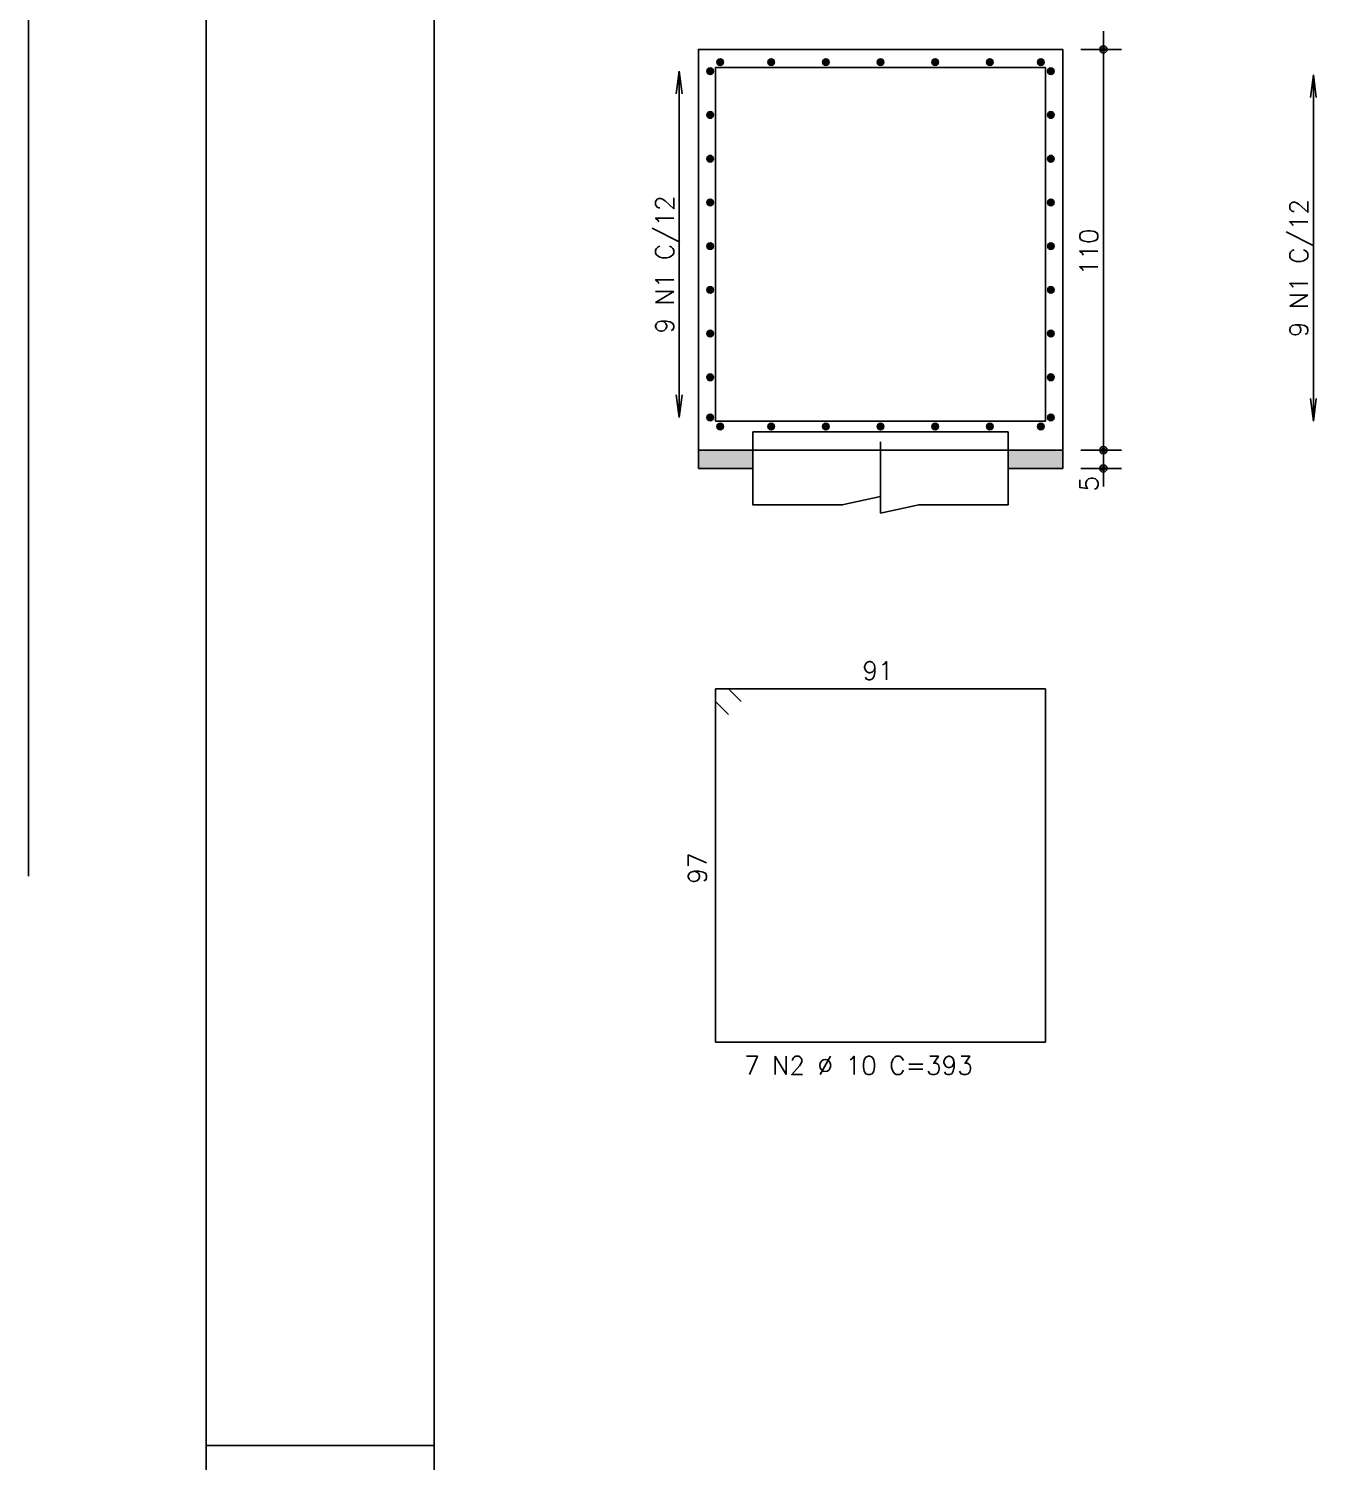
# Model space of a CAD drawing. Extents: x -37 to 86, y -2 to 60.
# Drawn here: x -36.75 to -22.56, y 29.02 to 44.75 of the extents above; entities that cross this region are included whole.
import ezdxf

# ---------------------------------------------------------------- set-up
doc = ezdxf.new("R2010")
doc.units = 0
doc.header["$MEASUREMENT"] = 0
doc.linetypes.add('ESTILO_TQS_0003', pattern=[1.25, 0.6, -0.3, 0.05, -0.3])
doc.linetypes.add('HIDDEN', pattern=[0.375, 0.25, -0.125])
doc.layers.get('Defpoints').update_dxf_attribs({"linetype": 'CONTINUOUS'})
for name, color, linetype in [('ARQ_FOLHA', 7, 'CONTINUOUS'), ('PENA_01', 1, 'CONTINUOUS'), ('PENA_02', 2, 'CONTINUOUS'), ('PENA_03', 3, 'CONTINUOUS'), ('PENA_05', 5, 'CONTINUOUS'), ('PENA_11', 252, 'CONTINUOUS'), ('PENA_12', 9, 'CONTINUOUS')]:
    doc.layers.add(name, color=color, linetype=linetype)
doc.styles.get("Standard").update_dxf_attribs({"font": 'ROMANS.SHX'})

msp = doc.modelspace()

# ---------------------------------------------------------------- linework, layer by layer
at = {"layer": 'ARQ_FOLHA', "color": 1}
msp.add_line((-32.3, 29.2), (-34.8, 29.2), dxfattribs=at)
for points in [[(-34.8, -0.5), (84.1, -0.5), (84.1, 58.9), (-34.8, 58.9)], [(-32.3, 0.5), (83.1, 0.5), (83.1, 57.9), (-32.3, 57.9)]]:
    msp.add_lwpolyline(points, close=True, dxfattribs=at)
at = {"layer": 'Defpoints', "color": 8, "linetype": 'HIDDEN', "ltscale": 100}
msp.add_lwpolyline([(-36.75, 60.45), (-36.75, -2.05), (86.05, -2.05), (86.05, 60.45)], close=True, dxfattribs=at)
at = {"layer": 'PENA_01', "linetype": 'Continuous'}
for p, q in [((-24.951, 39.925), (-24.951, 44.725)), ((-25.198, 44.525), (-24.751, 44.525)), ((-29.608, 40.485), (-29.608, 44.285)), ((-22.646, 40.445), (-22.646, 44.245)), ((-24.951, 39.725), (-24.951, 40.325)), ((-25.198, 40.125), (-24.751, 40.125)), ((-25.198, 40.125), (-24.751, 40.125)), ((-25.198, 39.925), (-24.751, 39.925))]:
    msp.add_line(p, q, dxfattribs=at)
at = {"layer": 'PENA_02', "linetype": 'Continuous'}
for p, q in [((-29.608, 44.285), (-29.64, 44.037)), ((-29.608, 44.285), (-29.575, 44.037)), ((-22.646, 44.245), (-22.679, 43.997)), ((-22.646, 44.245), (-22.614, 43.997)), ((-29.608, 40.485), (-29.64, 40.732)), ((-29.608, 40.485), (-29.575, 40.732)), ((-22.646, 40.445), (-22.679, 40.692)), ((-22.646, 40.445), (-22.614, 40.692))]:
    msp.add_line(p, q, dxfattribs=at)
for points in [[(-29.398, 39.925), (-28.798, 39.925), (-28.798, 40.125), (-29.398, 40.125), (-29.398, 39.925)], [(-25.398, 39.925), (-25.998, 39.925), (-25.998, 40.125), (-25.398, 40.125), (-25.398, 39.925)]]:
    msp.add_lwpolyline(points, dxfattribs=at)
for centre, radius in [((-24.951, 44.525), 0.04), ((-24.951, 44.525), 0.02), ((-24.951, 40.125), 0.04), ((-24.951, 40.125), 0.04), ((-24.951, 40.125), 0.02), ((-24.951, 40.125), 0.02), ((-24.951, 39.925), 0.04), ((-24.951, 39.925), 0.02)]:
    msp.add_circle(centre, radius, dxfattribs=at)
at = {"layer": 'PENA_03', "linetype": 'Continuous'}
for p, q in [((-25.398, 44.525), (-25.398, 44.525)), ((-29.158, 44.385), (-29.158, 44.385)), ((-25.638, 44.385), (-25.638, 44.385)), ((-29.268, 44.285), (-29.268, 44.285)), ((-29.268, 40.485), (-29.268, 40.485)), ((-25.398, 40.125), (-25.398, 40.125)), ((-25.398, 40.125), (-25.398, 40.125)), ((-25.398, 39.925), (-25.398, 39.925))]:
    msp.add_line(p, q, dxfattribs=at)
for points in [[(-29.398, 40.125), (-25.398, 40.125), (-25.398, 44.525), (-29.398, 44.525), (-29.398, 40.125)], [(-28.798, 40.125), (-28.798, 40.325), (-25.998, 40.325), (-25.998, 40.125)], [(-25.998, 40.125), (-25.998, 39.525), (-26.978, 39.525), (-27.398, 39.435), (-27.398, 39.615), (-27.818, 39.525), (-28.798, 39.525), (-28.798, 40.125)]]:
    msp.add_lwpolyline(points, dxfattribs=at)
for centre in [(-29.158, 44.385), (-28.598, 44.385), (-27.998, 44.385), (-27.398, 44.385), (-26.798, 44.385), (-26.198, 44.385), (-25.638, 44.385), (-29.268, 44.285), (-25.528, 44.285), (-29.268, 43.805), (-25.528, 43.805), (-29.268, 43.325), (-25.528, 43.325), (-29.268, 42.845), (-25.528, 42.845), (-29.268, 42.365), (-25.528, 42.365), (-29.268, 41.885), (-25.528, 41.885), (-29.268, 41.405), (-25.528, 41.405), (-29.268, 40.925), (-25.528, 40.925), (-29.268, 40.485), (-25.528, 40.485), (-29.158, 40.385), (-28.598, 40.385), (-27.998, 40.385), (-27.398, 40.385), (-26.798, 40.385), (-26.198, 40.385), (-25.638, 40.385)]:
    msp.add_circle(centre, 0.0365, dxfattribs=at)
for points in [[(-29.122, 44.385), (-29.176, 44.416), (-29.193, 44.397)], [(-29.122, 44.385), (-29.193, 44.397), (-29.193, 44.372)], [(-29.122, 44.385), (-29.193, 44.372), (-29.176, 44.353)], [(-29.122, 44.385), (-29.152, 44.42), (-29.176, 44.416)], [(-29.122, 44.385), (-29.176, 44.353), (-29.152, 44.349)], [(-29.122, 44.385), (-29.13, 44.408), (-29.152, 44.42)], [(-29.122, 44.385), (-29.152, 44.349), (-29.13, 44.361)], [(-29.122, 44.385), (-29.13, 44.361), (-29.122, 44.385)], [(-28.562, 44.385), (-28.616, 44.416), (-28.633, 44.397)], [(-28.562, 44.385), (-28.633, 44.397), (-28.633, 44.372)], [(-28.562, 44.385), (-28.633, 44.372), (-28.616, 44.353)], [(-28.562, 44.385), (-28.592, 44.42), (-28.616, 44.416)], [(-28.562, 44.385), (-28.616, 44.353), (-28.592, 44.349)], [(-28.562, 44.385), (-28.57, 44.408), (-28.592, 44.42)], [(-28.562, 44.385), (-28.592, 44.349), (-28.57, 44.361)], [(-28.562, 44.385), (-28.57, 44.361), (-28.562, 44.385)], [(-27.962, 44.385), (-28.016, 44.416), (-28.033, 44.397)], [(-27.962, 44.385), (-28.033, 44.397), (-28.033, 44.372)], [(-27.962, 44.385), (-28.033, 44.372), (-28.016, 44.353)], [(-27.962, 44.385), (-27.992, 44.42), (-28.016, 44.416)], [(-27.962, 44.385), (-28.016, 44.353), (-27.992, 44.349)], [(-27.962, 44.385), (-27.97, 44.408), (-27.992, 44.42)], [(-27.962, 44.385), (-27.992, 44.349), (-27.97, 44.361)], [(-27.962, 44.385), (-27.97, 44.361), (-27.962, 44.385)], [(-27.362, 44.385), (-27.416, 44.416), (-27.433, 44.397)], [(-27.362, 44.385), (-27.433, 44.397), (-27.433, 44.372)], [(-27.362, 44.385), (-27.433, 44.372), (-27.416, 44.353)], [(-27.362, 44.385), (-27.392, 44.42), (-27.416, 44.416)], [(-27.362, 44.385), (-27.416, 44.353), (-27.392, 44.349)], [(-27.362, 44.385), (-27.37, 44.408), (-27.392, 44.42)], [(-27.362, 44.385), (-27.392, 44.349), (-27.37, 44.361)], [(-27.362, 44.385), (-27.37, 44.361), (-27.362, 44.385)], [(-26.762, 44.385), (-26.816, 44.416), (-26.833, 44.397)], [(-26.762, 44.385), (-26.833, 44.397), (-26.833, 44.372)], [(-26.762, 44.385), (-26.833, 44.372), (-26.816, 44.353)], [(-26.762, 44.385), (-26.792, 44.42), (-26.816, 44.416)], [(-26.762, 44.385), (-26.816, 44.353), (-26.792, 44.349)], [(-26.762, 44.385), (-26.77, 44.408), (-26.792, 44.42)], [(-26.762, 44.385), (-26.792, 44.349), (-26.77, 44.361)], [(-26.762, 44.385), (-26.77, 44.361), (-26.762, 44.385)], [(-26.162, 44.385), (-26.216, 44.416), (-26.233, 44.397)], [(-26.162, 44.385), (-26.233, 44.397), (-26.233, 44.372)], [(-26.162, 44.385), (-26.233, 44.372), (-26.216, 44.353)], [(-26.162, 44.385), (-26.192, 44.42), (-26.216, 44.416)], [(-26.162, 44.385), (-26.216, 44.353), (-26.192, 44.349)], [(-26.162, 44.385), (-26.17, 44.408), (-26.192, 44.42)], [(-26.162, 44.385), (-26.192, 44.349), (-26.17, 44.361)], [(-26.162, 44.385), (-26.17, 44.361), (-26.162, 44.385)], [(-25.602, 44.385), (-25.656, 44.416), (-25.673, 44.397)], [(-25.602, 44.385), (-25.673, 44.397), (-25.673, 44.372)], [(-25.602, 44.385), (-25.673, 44.372), (-25.656, 44.353)], [(-25.602, 44.385), (-25.632, 44.42), (-25.656, 44.416)], [(-25.602, 44.385), (-25.656, 44.353), (-25.632, 44.349)], [(-25.602, 44.385), (-25.61, 44.408), (-25.632, 44.42)], [(-25.602, 44.385), (-25.632, 44.349), (-25.61, 44.361)], [(-25.602, 44.385), (-25.61, 44.361), (-25.602, 44.385)], [(-29.232, 44.285), (-29.286, 44.316), (-29.303, 44.297)], [(-29.232, 44.285), (-29.303, 44.297), (-29.303, 44.272)], [(-29.232, 44.285), (-29.303, 44.272), (-29.286, 44.253)], [(-29.232, 44.285), (-29.262, 44.32), (-29.286, 44.316)], [(-29.232, 44.285), (-29.286, 44.253), (-29.262, 44.249)], [(-29.232, 44.285), (-29.24, 44.308), (-29.262, 44.32)], [(-29.232, 44.285), (-29.262, 44.249), (-29.24, 44.261)], [(-29.232, 44.285), (-29.24, 44.261), (-29.232, 44.285)], [(-25.492, 44.285), (-25.546, 44.316), (-25.563, 44.297)], [(-25.492, 44.285), (-25.563, 44.297), (-25.563, 44.272)], [(-25.492, 44.285), (-25.563, 44.272), (-25.546, 44.253)], [(-25.492, 44.285), (-25.522, 44.32), (-25.546, 44.316)], [(-25.492, 44.285), (-25.546, 44.253), (-25.522, 44.249)], [(-25.492, 44.285), (-25.5, 44.308), (-25.522, 44.32)], [(-25.492, 44.285), (-25.522, 44.249), (-25.5, 44.261)], [(-25.492, 44.285), (-25.5, 44.261), (-25.492, 44.285)], [(-29.232, 43.805), (-29.286, 43.836), (-29.303, 43.817)], [(-29.232, 43.805), (-29.303, 43.817), (-29.303, 43.792)], [(-29.232, 43.805), (-29.303, 43.792), (-29.286, 43.773)], [(-29.232, 43.805), (-29.262, 43.84), (-29.286, 43.836)], [(-29.232, 43.805), (-29.286, 43.773), (-29.262, 43.769)], [(-29.232, 43.805), (-29.24, 43.828), (-29.262, 43.84)], [(-29.232, 43.805), (-29.262, 43.769), (-29.24, 43.781)], [(-29.232, 43.805), (-29.24, 43.781), (-29.232, 43.805)], [(-25.492, 43.805), (-25.546, 43.836), (-25.563, 43.817)], [(-25.492, 43.805), (-25.563, 43.817), (-25.563, 43.792)], [(-25.492, 43.805), (-25.563, 43.792), (-25.546, 43.773)], [(-25.492, 43.805), (-25.522, 43.84), (-25.546, 43.836)], [(-25.492, 43.805), (-25.546, 43.773), (-25.522, 43.769)], [(-25.492, 43.805), (-25.5, 43.828), (-25.522, 43.84)], [(-25.492, 43.805), (-25.522, 43.769), (-25.5, 43.781)], [(-25.492, 43.805), (-25.5, 43.781), (-25.492, 43.805)], [(-29.232, 43.325), (-29.286, 43.356), (-29.303, 43.337)], [(-29.232, 43.325), (-29.303, 43.337), (-29.303, 43.312)], [(-29.232, 43.325), (-29.303, 43.312), (-29.286, 43.293)], [(-29.232, 43.325), (-29.262, 43.36), (-29.286, 43.356)], [(-29.232, 43.325), (-29.286, 43.293), (-29.262, 43.289)], [(-29.232, 43.325), (-29.24, 43.348), (-29.262, 43.36)], [(-29.232, 43.325), (-29.262, 43.289), (-29.24, 43.301)], [(-29.232, 43.325), (-29.24, 43.301), (-29.232, 43.325)], [(-25.492, 43.325), (-25.546, 43.356), (-25.563, 43.337)], [(-25.492, 43.325), (-25.563, 43.337), (-25.563, 43.312)], [(-25.492, 43.325), (-25.563, 43.312), (-25.546, 43.293)], [(-25.492, 43.325), (-25.522, 43.36), (-25.546, 43.356)], [(-25.492, 43.325), (-25.546, 43.293), (-25.522, 43.289)], [(-25.492, 43.325), (-25.5, 43.348), (-25.522, 43.36)], [(-25.492, 43.325), (-25.522, 43.289), (-25.5, 43.301)], [(-25.492, 43.325), (-25.5, 43.301), (-25.492, 43.325)], [(-29.232, 42.845), (-29.286, 42.876), (-29.303, 42.857)], [(-29.232, 42.845), (-29.303, 42.857), (-29.303, 42.832)], [(-29.232, 42.845), (-29.303, 42.832), (-29.286, 42.813)], [(-29.232, 42.845), (-29.262, 42.88), (-29.286, 42.876)], [(-29.232, 42.845), (-29.286, 42.813), (-29.262, 42.809)], [(-29.232, 42.845), (-29.24, 42.868), (-29.262, 42.88)], [(-29.232, 42.845), (-29.262, 42.809), (-29.24, 42.821)], [(-29.232, 42.845), (-29.24, 42.821), (-29.232, 42.845)], [(-25.492, 42.845), (-25.546, 42.876), (-25.563, 42.857)], [(-25.492, 42.845), (-25.563, 42.857), (-25.563, 42.832)], [(-25.492, 42.845), (-25.563, 42.832), (-25.546, 42.813)], [(-25.492, 42.845), (-25.522, 42.88), (-25.546, 42.876)], [(-25.492, 42.845), (-25.546, 42.813), (-25.522, 42.809)], [(-25.492, 42.845), (-25.5, 42.868), (-25.522, 42.88)], [(-25.492, 42.845), (-25.522, 42.809), (-25.5, 42.821)], [(-25.492, 42.845), (-25.5, 42.821), (-25.492, 42.845)], [(-29.232, 42.365), (-29.286, 42.396), (-29.303, 42.377)], [(-29.232, 42.365), (-29.303, 42.377), (-29.303, 42.352)], [(-29.232, 42.365), (-29.303, 42.352), (-29.286, 42.333)], [(-29.232, 42.365), (-29.262, 42.4), (-29.286, 42.396)], [(-29.232, 42.365), (-29.286, 42.333), (-29.262, 42.329)], [(-29.232, 42.365), (-29.24, 42.388), (-29.262, 42.4)], [(-29.232, 42.365), (-29.262, 42.329), (-29.24, 42.341)], [(-29.232, 42.365), (-29.24, 42.341), (-29.232, 42.365)], [(-25.492, 42.365), (-25.546, 42.396), (-25.563, 42.377)], [(-25.492, 42.365), (-25.563, 42.377), (-25.563, 42.352)], [(-25.492, 42.365), (-25.563, 42.352), (-25.546, 42.333)], [(-25.492, 42.365), (-25.522, 42.4), (-25.546, 42.396)], [(-25.492, 42.365), (-25.546, 42.333), (-25.522, 42.329)], [(-25.492, 42.365), (-25.5, 42.388), (-25.522, 42.4)], [(-25.492, 42.365), (-25.522, 42.329), (-25.5, 42.341)], [(-25.492, 42.365), (-25.5, 42.341), (-25.492, 42.365)], [(-29.232, 41.885), (-29.286, 41.916), (-29.303, 41.897)], [(-29.232, 41.885), (-29.303, 41.897), (-29.303, 41.872)], [(-29.232, 41.885), (-29.303, 41.872), (-29.286, 41.853)], [(-29.232, 41.885), (-29.262, 41.92), (-29.286, 41.916)], [(-29.232, 41.885), (-29.286, 41.853), (-29.262, 41.849)], [(-29.232, 41.885), (-29.24, 41.908), (-29.262, 41.92)], [(-29.232, 41.885), (-29.262, 41.849), (-29.24, 41.861)], [(-29.232, 41.885), (-29.24, 41.861), (-29.232, 41.885)], [(-25.492, 41.885), (-25.546, 41.916), (-25.563, 41.897)], [(-25.492, 41.885), (-25.563, 41.897), (-25.563, 41.872)], [(-25.492, 41.885), (-25.563, 41.872), (-25.546, 41.853)], [(-25.492, 41.885), (-25.522, 41.92), (-25.546, 41.916)], [(-25.492, 41.885), (-25.546, 41.853), (-25.522, 41.849)], [(-25.492, 41.885), (-25.5, 41.908), (-25.522, 41.92)], [(-25.492, 41.885), (-25.522, 41.849), (-25.5, 41.861)], [(-25.492, 41.885), (-25.5, 41.861), (-25.492, 41.885)], [(-29.232, 41.405), (-29.286, 41.436), (-29.303, 41.417)], [(-29.232, 41.405), (-29.303, 41.417), (-29.303, 41.392)], [(-29.232, 41.405), (-29.303, 41.392), (-29.286, 41.373)], [(-29.232, 41.405), (-29.262, 41.44), (-29.286, 41.436)], [(-29.232, 41.405), (-29.286, 41.373), (-29.262, 41.369)], [(-29.232, 41.405), (-29.24, 41.428), (-29.262, 41.44)], [(-29.232, 41.405), (-29.262, 41.369), (-29.24, 41.381)], [(-29.232, 41.405), (-29.24, 41.381), (-29.232, 41.405)], [(-25.492, 41.405), (-25.546, 41.436), (-25.563, 41.417)], [(-25.492, 41.405), (-25.563, 41.417), (-25.563, 41.392)], [(-25.492, 41.405), (-25.563, 41.392), (-25.546, 41.373)], [(-25.492, 41.405), (-25.522, 41.44), (-25.546, 41.436)], [(-25.492, 41.405), (-25.546, 41.373), (-25.522, 41.369)], [(-25.492, 41.405), (-25.5, 41.428), (-25.522, 41.44)], [(-25.492, 41.405), (-25.522, 41.369), (-25.5, 41.381)], [(-25.492, 41.405), (-25.5, 41.381), (-25.492, 41.405)], [(-29.232, 40.925), (-29.286, 40.956), (-29.303, 40.937)], [(-29.232, 40.925), (-29.303, 40.937), (-29.303, 40.912)], [(-29.232, 40.925), (-29.303, 40.912), (-29.286, 40.893)], [(-29.232, 40.925), (-29.262, 40.96), (-29.286, 40.956)], [(-29.232, 40.925), (-29.286, 40.893), (-29.262, 40.889)], [(-29.232, 40.925), (-29.24, 40.948), (-29.262, 40.96)], [(-29.232, 40.925), (-29.262, 40.889), (-29.24, 40.901)], [(-29.232, 40.925), (-29.24, 40.901), (-29.232, 40.925)], [(-25.492, 40.925), (-25.546, 40.956), (-25.563, 40.937)], [(-25.492, 40.925), (-25.563, 40.937), (-25.563, 40.912)], [(-25.492, 40.925), (-25.563, 40.912), (-25.546, 40.893)], [(-25.492, 40.925), (-25.522, 40.96), (-25.546, 40.956)], [(-25.492, 40.925), (-25.546, 40.893), (-25.522, 40.889)], [(-25.492, 40.925), (-25.5, 40.948), (-25.522, 40.96)], [(-25.492, 40.925), (-25.522, 40.889), (-25.5, 40.901)], [(-25.492, 40.925), (-25.5, 40.901), (-25.492, 40.925)], [(-29.232, 40.485), (-29.286, 40.516), (-29.303, 40.497)], [(-29.232, 40.485), (-29.303, 40.497), (-29.303, 40.472)], [(-29.232, 40.485), (-29.303, 40.472), (-29.286, 40.453)], [(-29.232, 40.485), (-29.262, 40.52), (-29.286, 40.516)], [(-29.232, 40.485), (-29.286, 40.453), (-29.262, 40.449)], [(-29.232, 40.485), (-29.24, 40.508), (-29.262, 40.52)], [(-29.232, 40.485), (-29.262, 40.449), (-29.24, 40.461)], [(-29.232, 40.485), (-29.24, 40.461), (-29.232, 40.485)], [(-25.492, 40.485), (-25.546, 40.516), (-25.563, 40.497)], [(-25.492, 40.485), (-25.563, 40.497), (-25.563, 40.472)], [(-25.492, 40.485), (-25.563, 40.472), (-25.546, 40.453)], [(-25.492, 40.485), (-25.522, 40.52), (-25.546, 40.516)], [(-25.492, 40.485), (-25.546, 40.453), (-25.522, 40.449)], [(-25.492, 40.485), (-25.5, 40.508), (-25.522, 40.52)], [(-25.492, 40.485), (-25.522, 40.449), (-25.5, 40.461)], [(-25.492, 40.485), (-25.5, 40.461), (-25.492, 40.485)], [(-29.122, 40.385), (-29.176, 40.416), (-29.193, 40.397)], [(-29.122, 40.385), (-29.193, 40.397), (-29.193, 40.372)], [(-29.122, 40.385), (-29.193, 40.372), (-29.176, 40.353)], [(-29.122, 40.385), (-29.152, 40.42), (-29.176, 40.416)], [(-29.122, 40.385), (-29.176, 40.353), (-29.152, 40.349)], [(-29.122, 40.385), (-29.13, 40.408), (-29.152, 40.42)], [(-29.122, 40.385), (-29.152, 40.349), (-29.13, 40.361)], [(-29.122, 40.385), (-29.13, 40.361), (-29.122, 40.385)], [(-28.562, 40.385), (-28.616, 40.416), (-28.633, 40.397)], [(-28.562, 40.385), (-28.633, 40.397), (-28.633, 40.372)], [(-28.562, 40.385), (-28.633, 40.372), (-28.616, 40.353)], [(-28.562, 40.385), (-28.592, 40.42), (-28.616, 40.416)], [(-28.562, 40.385), (-28.616, 40.353), (-28.592, 40.349)], [(-28.562, 40.385), (-28.57, 40.408), (-28.592, 40.42)], [(-28.562, 40.385), (-28.592, 40.349), (-28.57, 40.361)], [(-28.562, 40.385), (-28.57, 40.361), (-28.562, 40.385)], [(-27.962, 40.385), (-28.016, 40.416), (-28.033, 40.397)], [(-27.962, 40.385), (-28.033, 40.397), (-28.033, 40.372)], [(-27.962, 40.385), (-28.033, 40.372), (-28.016, 40.353)], [(-27.962, 40.385), (-27.992, 40.42), (-28.016, 40.416)], [(-27.962, 40.385), (-28.016, 40.353), (-27.992, 40.349)], [(-27.962, 40.385), (-27.97, 40.408), (-27.992, 40.42)], [(-27.962, 40.385), (-27.992, 40.349), (-27.97, 40.361)], [(-27.962, 40.385), (-27.97, 40.361), (-27.962, 40.385)], [(-27.362, 40.385), (-27.416, 40.416), (-27.433, 40.397)], [(-27.362, 40.385), (-27.433, 40.397), (-27.433, 40.372)], [(-27.362, 40.385), (-27.433, 40.372), (-27.416, 40.353)], [(-27.362, 40.385), (-27.392, 40.42), (-27.416, 40.416)], [(-27.362, 40.385), (-27.416, 40.353), (-27.392, 40.349)], [(-27.362, 40.385), (-27.37, 40.408), (-27.392, 40.42)], [(-27.362, 40.385), (-27.392, 40.349), (-27.37, 40.361)], [(-27.362, 40.385), (-27.37, 40.361), (-27.362, 40.385)], [(-26.762, 40.385), (-26.816, 40.416), (-26.833, 40.397)], [(-26.762, 40.385), (-26.833, 40.397), (-26.833, 40.372)], [(-26.762, 40.385), (-26.833, 40.372), (-26.816, 40.353)], [(-26.762, 40.385), (-26.792, 40.42), (-26.816, 40.416)], [(-26.762, 40.385), (-26.816, 40.353), (-26.792, 40.349)], [(-26.762, 40.385), (-26.77, 40.408), (-26.792, 40.42)], [(-26.762, 40.385), (-26.792, 40.349), (-26.77, 40.361)], [(-26.762, 40.385), (-26.77, 40.361), (-26.762, 40.385)], [(-26.162, 40.385), (-26.216, 40.416), (-26.233, 40.397)], [(-26.162, 40.385), (-26.233, 40.397), (-26.233, 40.372)], [(-26.162, 40.385), (-26.233, 40.372), (-26.216, 40.353)], [(-26.162, 40.385), (-26.192, 40.42), (-26.216, 40.416)], [(-26.162, 40.385), (-26.216, 40.353), (-26.192, 40.349)], [(-26.162, 40.385), (-26.17, 40.408), (-26.192, 40.42)], [(-26.162, 40.385), (-26.192, 40.349), (-26.17, 40.361)], [(-26.162, 40.385), (-26.17, 40.361), (-26.162, 40.385)], [(-25.602, 40.385), (-25.656, 40.416), (-25.673, 40.397)], [(-25.602, 40.385), (-25.673, 40.397), (-25.673, 40.372)], [(-25.602, 40.385), (-25.673, 40.372), (-25.656, 40.353)], [(-25.602, 40.385), (-25.632, 40.42), (-25.656, 40.416)], [(-25.602, 40.385), (-25.656, 40.353), (-25.632, 40.349)], [(-25.602, 40.385), (-25.61, 40.408), (-25.632, 40.42)], [(-25.602, 40.385), (-25.632, 40.349), (-25.61, 40.361)], [(-25.602, 40.385), (-25.61, 40.361), (-25.602, 40.385)]]:
    msp.add_solid(points, dxfattribs=at)
at = {"layer": 'PENA_05', "linetype": 'Continuous'}
for p, q in [((-29.208, 44.325), (-29.208, 40.445)), ((-25.588, 44.325), (-29.208, 44.325)), ((-25.588, 40.445), (-25.588, 44.325)), ((-29.208, 40.445), (-25.588, 40.445)), ((-29.068, 37.505), (-29.208, 37.505)), ((-29.208, 37.505), (-29.208, 33.625)), ((-25.588, 37.505), (-29.208, 37.505)), ((-29.208, 37.505), (-29.208, 37.365)), ((-28.928, 37.365), (-29.068, 37.505)), ((-25.588, 33.625), (-25.588, 37.505)), ((-29.208, 37.365), (-29.068, 37.225)), ((-29.208, 33.625), (-25.588, 33.625))]:
    msp.add_line(p, q, dxfattribs=at)
at = {"layer": 'PENA_11', "linetype": 'Continuous'}
for points in [[(-29.398, 39.925), (-28.798, 39.925), (-28.798, 40.125)], [(-29.398, 39.925), (-28.798, 40.125), (-29.398, 40.125)], [(-29.398, 39.925), (-29.398, 40.125), (-29.398, 39.925)], [(-25.398, 39.925), (-25.998, 39.925), (-25.998, 40.125)], [(-25.398, 39.925), (-25.998, 40.125), (-25.398, 40.125)], [(-25.398, 39.925), (-25.398, 40.125), (-25.398, 39.925)]]:
    msp.add_solid(points, dxfattribs=at)
at = {"layer": 'PENA_12', "linetype": 'ESTILO_TQS_0003'}
msp.add_line((-27.398, 39.615), (-27.398, 40.325), dxfattribs=at)

# ---------------------------------------------------------------- texts
at = {"layer": 'PENA_03', "linetype": 'Continuous'}
for s, p in [('9 N1 C/12', (-29.668, 41.405)), ('9 N1 C/12', (-22.706, 41.365)), ('110', (-25.011, 42.045)), ('5', (-25.009, 39.672)), ('97', (-29.308, 35.365))]:
    msp.add_text(s, height=0.2, rotation=90, dxfattribs=at).set_placement(p)
for s, p in [('91', (-27.598, 37.605)), ('7 N2 %%c 10 C=393', (-28.896, 33.271))]:
    msp.add_text(s, height=0.2, dxfattribs=at).set_placement(p)

doc.saveas('drawing.dxf')
